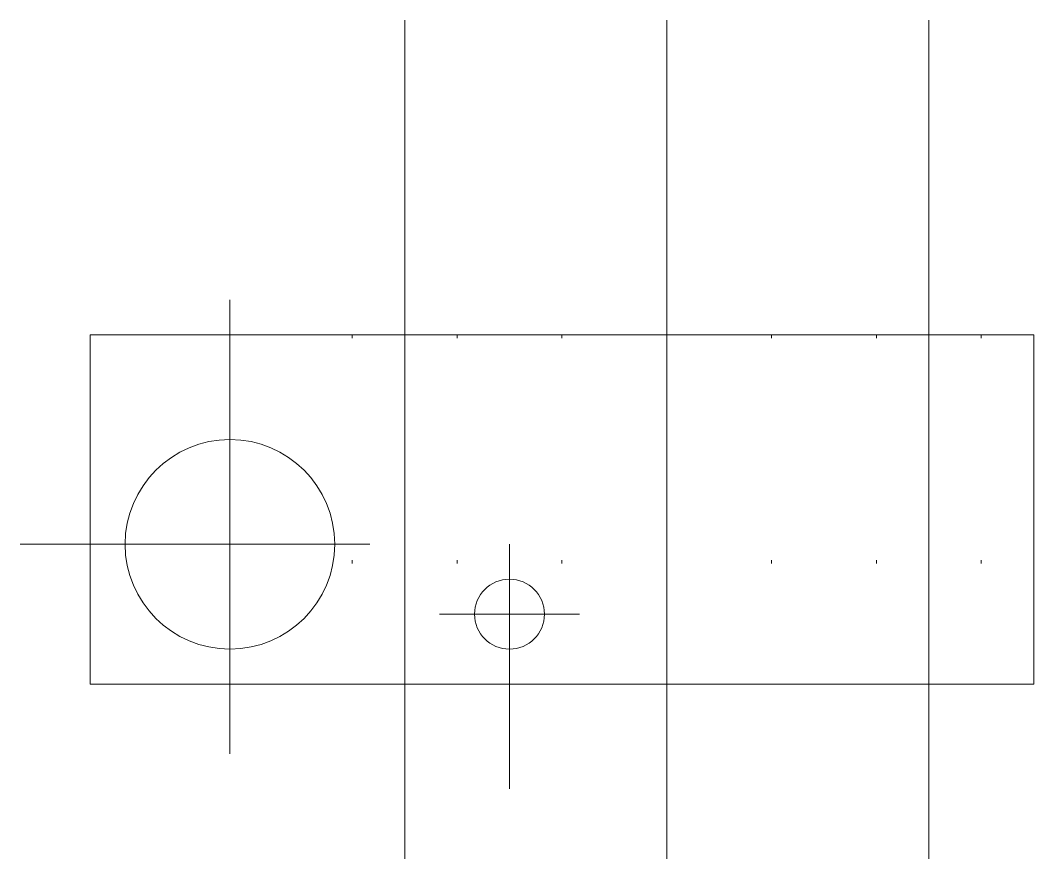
# Model space of a CAD drawing. Header units: millimetres. Extents: x 59 to 88, y 66 to 90.
import ezdxf

# ---------------------------------------------------------------- set-up
doc = ezdxf.new("R2010")
doc.units = ezdxf.units.MM
doc.linetypes.add('CENTERX2', pattern=[101.6, 63.5, -12.7, 12.7, -12.7])
doc.linetypes.add('DOT', pattern=[6.35, 0, -6.35])
doc.layers.get('0').update_dxf_attribs({"linetype": 'CONTINUOUS', "lineweight": 0})
doc.layers.add('centres', color=7, linetype='CONTINUOUS', lineweight=0)
doc.layers.add('hidden', color=7, linetype='CONTINUOUS', lineweight=0)

msp = doc.modelspace()

# ---------------------------------------------------------------- linework, layer by layer
at = {"linetype": 'CONTINUOUS'}
for p, q in [((61, 81), (61, 71)), ((88, 81), (61, 81)), ((88, 71), (88, 81)), ((61, 71), (88, 71))]:
    msp.add_line(p, q, dxfattribs=at)
for centre, radius in [((65, 75), 3), ((73, 73), 1)]:
    msp.add_circle(centre, radius, dxfattribs=at)
at = {"layer": 'centres', "linetype": 'CENTERX2'}
for p, q in [((70, 90), (70, 66)), ((77.5, 90), (77.5, 66)), ((85, 90), (85, 66)), ((65, 82), (65, 69)), ((59, 75), (69, 75)), ((73, 75), (73, 68)), ((71, 73), (75, 73))]:
    msp.add_line(p, q, dxfattribs=at)
at = {"layer": 'hidden', "linetype": 'DOT'}
for p, q in [((68.5, 81), (68.5, 71)), ((71.5, 81), (71.5, 71)), ((74.5, 81), (74.5, 71)), ((80.5, 81), (80.5, 71)), ((83.5, 81), (83.5, 71)), ((86.5, 81), (86.5, 71))]:
    msp.add_line(p, q, dxfattribs=at)

doc.saveas('drawing.dxf')
